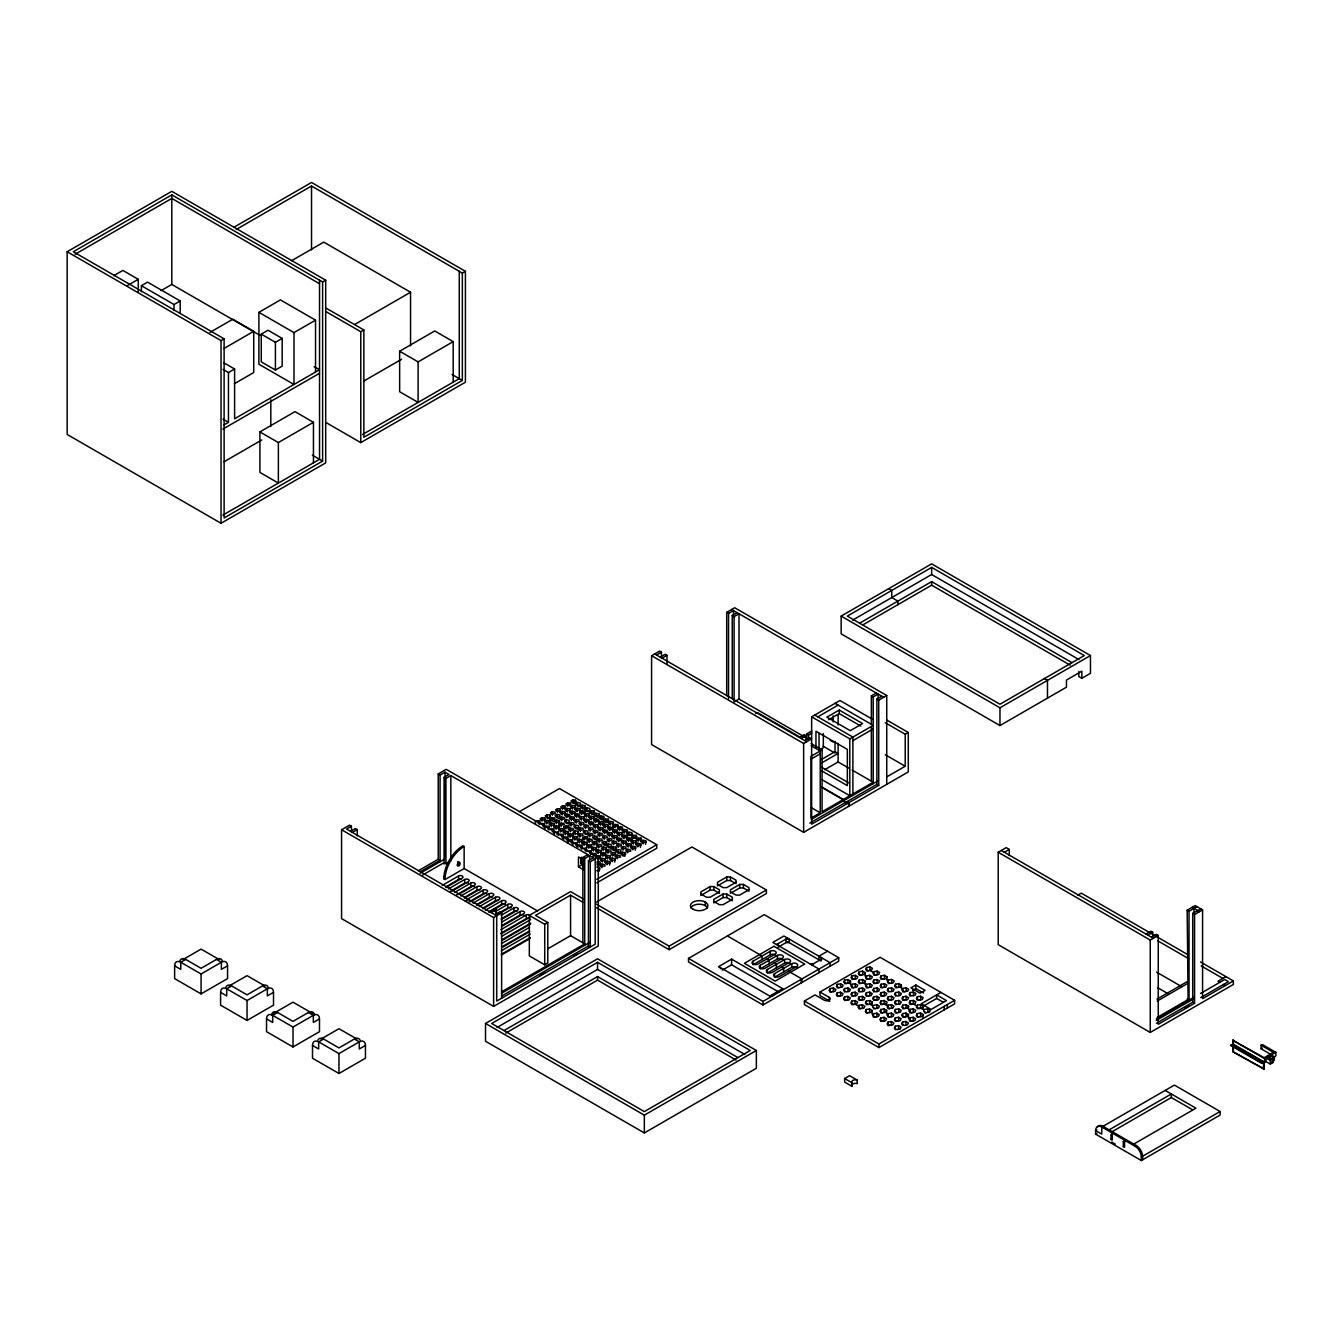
<?xml version="1.0" encoding="UTF-8"?>
<svg xmlns="http://www.w3.org/2000/svg" width="1343" height="1343" viewBox="0 0 1343 1343"><rect width="100%" height="100%" fill="white"/><g stroke="black" fill="none" stroke-linecap="round" stroke-linejoin="round"><path stroke-width="1.5" d="M1266.013 1061.591L1266.029 1058.015L1270.344 1060.5L1272.811 1059.09L1272.811 1062.632L1270.327 1064.076L1266.013 1061.591L1264.77 1062.296L1232.756 1043.83M1270.327 1064.076L1270.344 1060.5M445.154 879.497L445.221 876.576A26.994 15.579 -60 0 1 464.141 846.493L462.899 845.788A26.994 15.579 -60 0 0 443.979 875.871L443.828 878.842L445.154 879.497L464.141 868.535L537.62 910.957M271.605 1014.704L271.672 1014.334A8.713 5.019 60 0 1 277.615 1012.488L293.009 1021.368L308.403 1012.488A8.713 5.019 -60 0 1 314.346 1014.334L314.413 1014.704M782.062 990.395L782.684 988.616L731.599 959.12L718.673 966.574L721.124 968.941M829.991 988.566L829.991 992.124L834.91 991.419L835.816 989.472L833.348 988.045L829.991 988.566L829.084 990.513L831.552 991.94M837.31 984.352L837.31 987.894L842.229 987.189L843.135 985.242L840.668 983.831L837.31 984.352L836.404 986.282L838.871 987.709M837.243 992.762L837.243 996.305L842.162 995.599L843.068 993.652L840.6 992.242L837.243 992.762L836.336 994.693L838.804 996.12M844.629 980.121L843.723 982.069L846.191 983.479L849.548 982.958L850.455 981.028L847.987 979.601L844.629 980.121L844.629 983.68L847.987 983.16L847.987 979.601M844.562 988.532L843.656 990.479L846.124 991.889L849.481 991.369L850.388 989.438L847.92 988.012L844.562 988.532L844.562 992.091M851.949 975.891L851.042 977.838L853.51 979.265L856.868 978.745L857.774 976.797L855.306 975.371L851.949 975.891L851.949 979.45L855.306 978.929L855.306 975.371M844.495 996.942L844.495 1000.501L849.414 999.78L850.32 997.849L847.853 996.422L844.495 996.942L843.589 998.89L846.056 1000.3M851.882 984.301L851.882 987.86L856.8 987.155L857.707 985.208L855.239 983.781L851.882 984.301L850.975 986.249L853.443 987.676M865.093 976.126L865.093 972.567L862.626 971.157L859.268 971.677L858.362 973.608L860.829 975.035M851.815 992.712L851.815 996.271L856.733 995.566L857.64 993.619L855.172 992.192L851.815 992.712L850.908 994.659L853.359 996.086M865.026 984.537L865.026 980.978L862.559 979.567L859.201 980.088L858.295 982.018L860.762 983.445M866.588 967.447L866.588 971.006L871.506 970.284L872.413 968.353L869.945 966.926L866.588 967.447L865.681 969.394L868.149 970.804M851.731 1001.123L850.841 1003.07L853.292 1004.497L856.666 1003.976L857.556 1002.029L855.105 1000.602L851.731 1001.123L851.731 1004.682L855.105 1004.161L857.556 1005.588M865.093 972.567L864.187 974.514L859.268 975.219L859.268 971.677M859.117 988.498L858.227 990.429L860.678 991.856L864.053 991.335L864.942 989.388L862.491 987.978L859.117 988.498L859.117 992.041M866.504 975.857L866.504 979.416L871.439 978.694L872.329 976.764L869.878 975.337L866.504 975.857L865.614 977.805L868.065 979.215M865.026 980.978L864.12 982.925L859.201 983.63L859.201 980.088M859.05 996.909L859.05 1000.451L863.985 999.746L864.875 997.799L862.424 996.388L859.05 996.909L858.16 998.839L860.611 1000.266M866.436 984.268L866.436 987.827L871.372 987.105L872.262 985.174L869.811 983.747L866.436 984.268L865.547 986.215L867.998 987.625M873.823 971.627L872.933 973.574L875.384 975.001L878.758 974.481L879.648 972.533L877.197 971.107L873.823 971.627L873.823 975.186L877.197 974.665L877.197 971.107M858.983 1005.319L858.983 1008.862L863.918 1008.157L864.808 1006.209L862.357 1004.799L858.983 1005.319L858.093 1007.25L860.544 1008.677M866.369 992.678L866.369 996.237L871.305 995.516L872.195 993.585L869.744 992.158L866.369 992.678L865.48 994.626L867.931 996.036M873.756 980.037L873.756 983.596L878.691 982.891L879.581 980.944L877.13 979.517L873.756 980.037L872.866 981.985L875.317 983.412M869.676 1000.569L869.676 1004.128L872.127 1005.538L872.127 1001.996L869.676 1000.569L866.302 1001.089L865.412 1003.036L867.863 1004.446M873.689 988.448L872.799 990.395L875.25 991.822L878.624 991.302L879.514 989.355L877.063 987.928L873.689 988.448L873.689 992.007M886.9 980.272L886.9 976.714L884.449 975.303L881.075 975.824L880.185 977.754L882.636 979.181M872.06 1013.948L872.06 1010.406L869.609 1008.979L866.235 1009.5L865.328 1011.447L867.796 1012.857M873.621 996.859L872.732 998.806L875.183 1000.233L878.557 999.712L879.447 997.765L876.996 996.338L873.621 996.859L873.621 1000.417L876.996 999.897L876.996 996.338M872.127 1001.996L871.238 1003.926L866.302 1004.648L866.302 1001.089M881.008 984.234L881.008 987.776L885.944 987.071L886.833 985.124L884.382 983.714L881.008 984.234L880.118 986.165L882.569 987.592M886.9 976.714L886.011 978.661L881.075 979.366L881.075 975.824M872.06 1010.406L871.171 1012.337L866.235 1013.058L866.235 1009.5M880.941 992.645L880.034 994.575L882.502 996.002L885.86 995.482L886.766 993.535L884.298 992.124L880.941 992.645L880.941 996.187L884.298 995.667L884.298 992.124M888.327 980.004L888.327 983.563L893.263 982.841L894.153 980.91L891.702 979.483L888.327 980.004L887.421 981.951L889.889 983.361M873.487 1013.68L873.487 1017.239L878.406 1016.533L879.312 1014.586L876.845 1013.159L873.487 1013.68L872.581 1015.627L875.048 1017.054M884.231 1000.535L884.231 1004.077L886.699 1005.504L886.699 1001.945L884.231 1000.535L880.874 1001.055L879.967 1002.986L882.435 1004.413M888.26 988.414L887.354 990.362L889.821 991.772L893.179 991.252L894.085 989.321L891.618 987.894L888.26 988.414L888.26 991.973M886.632 1013.915L886.632 1010.356L884.164 1008.946L880.807 1009.466L879.9 1011.397L882.368 1012.823M888.193 996.825L888.193 1000.384L893.112 999.662L894.018 997.731L891.551 996.305L888.193 996.825L887.287 998.772L889.754 1000.182M886.699 1001.945L885.792 1003.892L880.874 1004.598L880.874 1001.055M901.405 988.649L901.405 985.09L898.937 983.664L895.58 984.184L894.673 986.131L897.141 987.558M880.739 1017.876L879.833 1019.807L882.301 1021.234L885.658 1020.714L886.565 1018.766L884.097 1017.356L880.739 1017.876L880.739 1021.419L884.097 1020.898L884.097 1017.356M888.126 1005.235L888.126 1008.794L893.045 1008.073L893.951 1006.142L891.483 1004.715L888.126 1005.235L887.219 1007.183L889.687 1008.593M886.632 1010.356L885.725 1012.303L880.807 1013.008L880.807 1009.466M895.512 992.595L894.606 994.542L897.074 995.969L900.431 995.448L901.338 993.501L898.87 992.074L895.512 992.595L895.512 996.153M888.059 1013.646L888.059 1017.205L892.977 1016.483L893.884 1014.553L891.416 1013.126L888.059 1013.646L887.152 1015.593L889.62 1017.004M901.405 985.09L900.498 987.038L895.58 987.743L895.58 984.184M895.445 1001.005L895.445 1004.564L900.364 1003.859L901.271 1001.912L898.803 1000.485L895.445 1001.005L894.539 1002.952L897.006 1004.379M902.832 988.381L902.832 991.923L907.75 991.218L908.657 989.271L906.189 987.86L902.832 988.381L901.925 990.311L904.393 991.738M887.992 1022.057L887.992 1025.616L892.91 1024.894L893.817 1022.963L891.349 1021.536L887.992 1022.057L887.085 1024.004L889.553 1025.414M895.378 1009.416L895.378 1012.975L900.297 1012.269L901.203 1010.322L898.736 1008.895L895.378 1009.416L894.472 1011.363L896.939 1012.79M902.765 996.791L902.765 1000.334L907.683 999.628L908.59 997.681L906.122 996.271L902.765 996.791L901.858 998.722L904.326 1000.149M895.311 1017.826L895.311 1021.385L900.23 1020.68L901.136 1018.733L898.668 1017.306L895.311 1017.826L894.404 1019.773L896.872 1021.2M908.523 1009.651L908.523 1006.092L906.055 1004.682L902.697 1005.202L901.791 1007.132L904.259 1008.559M910.084 992.561L909.177 994.508L911.645 995.918L915.003 995.398L915.909 993.467L913.441 992.041L910.084 992.561L910.084 996.12M895.244 1026.237L894.337 1028.184L896.805 1029.611L900.163 1029.091L901.069 1027.143L898.601 1025.716L895.244 1026.237L895.244 1029.796M902.63 1013.612L901.724 1015.543L904.192 1016.97L907.549 1016.45L908.456 1014.502L905.988 1013.092L902.63 1013.612L902.63 1017.155L905.988 1016.634L905.988 1013.092M910.017 1000.971L910.017 1004.53L914.936 1003.809L915.842 1001.878L913.374 1000.451L910.017 1000.971L909.11 1002.919L911.578 1004.329M908.523 1006.092L907.616 1008.039L902.697 1008.744L902.697 1005.202M902.563 1022.023L901.657 1023.954L904.124 1025.38L907.482 1024.86L908.388 1022.913L905.921 1021.503L902.563 1022.023L902.563 1025.565M909.95 1009.382L909.043 1011.329L911.511 1012.74L914.868 1012.219L915.775 1010.289L913.307 1008.862L909.95 1009.382L909.95 1012.941L913.307 1012.421L913.307 1008.862M917.336 996.741L917.336 1000.3L922.255 999.595L923.161 997.648L920.694 996.221L917.336 996.741L916.43 998.688L918.897 1000.115M909.882 1017.793L909.882 1021.351L914.801 1020.63L915.708 1018.699L913.24 1017.272L909.882 1017.793L908.976 1019.74L911.444 1021.15M917.269 1005.152L916.362 1007.099L918.83 1008.526L922.188 1008.005L923.094 1006.058L920.626 1004.631L917.269 1005.152L917.269 1008.711L920.626 1008.19L923.094 1009.617L923.094 1006.058M923.027 1018.028L923.027 1014.469L920.559 1013.042L917.185 1013.562L916.295 1015.509L918.746 1016.936M923.027 1014.469L922.121 1016.416L917.185 1017.121L917.185 1013.562M1200.558 961.991L1233.361 980.927L1233.361 984.469L1150.246 1032.448L998.202 944.666L998.202 852.268L1006.192 847.651L1009.281 849.431L1009.281 855.625M1004.363 852.268L1009.281 849.431M67.15 251.745L171.803 191.327L325.694 280.183L325.694 462.865L221.041 523.283L67.15 434.444L67.15 251.745L221.041 340.585L224.113 338.822L224.113 517.962L322.605 461.102L322.605 281.946L171.803 194.886L73.311 251.745L224.113 338.822M75.09 254.263L171.803 198.428L319.533 283.726M113.819 275.651L122.868 270.43L138.262 279.31L138.262 291.532M127.4 285.572L138.262 279.31M233.951 227.252L311.526 182.463L465.417 271.32L465.417 382.201L360.78 442.619L326.383 422.76M236.318 229.435L311.526 186.022L462.345 273.082L465.417 271.32M141.384 291.733L141.384 285.69L147.545 282.131L180.18 300.966L180.18 313.053M161.059 290.642L171.803 284.447L260.072 335.414M141.384 285.69L174.019 304.525L180.18 300.966M291.364 260.827L323.764 242.126L410.555 292.237L410.555 345.822M209.944 332.426L232.809 319.231L253.726 331.318L253.726 372.548L234.387 383.712M258.897 312.348L293.983 332.594L293.983 384.484L258.897 364.222L258.897 312.348L280.435 299.909L315.538 320.154L315.538 372.045M322.605 281.946L325.694 280.183M223.828 348.576L253.726 331.318M261.264 334.138L268.029 330.227L282.181 338.402L282.181 366.119L275.416 370.03L261.264 361.855L261.264 334.138L275.416 342.314L282.181 338.402M293.983 332.594L315.538 320.154M223.022 369.426L228.461 372.565L234.605 369.006L234.605 418.764L319.533 369.728L314.128 366.622M354.753 324.452L410.555 292.237M326.383 311.861L360.78 331.721L363.852 329.958L363.852 437.281L462.345 380.422L462.345 273.082M224.012 424.892L228.461 422.323L228.461 372.565M222.837 429.122L319.533 373.287M313.456 422.306L278.37 442.569L278.37 483.077L259.904 472.417L259.904 431.909L294.99 411.646L313.456 422.306L313.456 462.815M453.195 341.626L418.109 361.888L418.109 402.413L399.643 391.736L399.643 351.228L434.729 330.966L453.195 341.626L453.195 382.151M224.012 461.774L261.818 439.95M363.752 381.093L401.557 359.269M222.837 515.141L319.533 459.323L319.533 280.183M362.576 434.477L459.272 378.642L459.272 271.32M418.328 870.751L438.221 859.268L438.221 773.971L446.229 769.338L598.273 857.136L598.273 945.976L493.62 1006.394L341.575 918.612L341.575 829.756L349.583 825.139L351.43 826.214L351.43 832.459M351.43 826.214L346.511 829.051L350.506 831.367L355.425 828.513L357.272 829.588L357.272 835.833M438.221 773.971L440.068 775.029L445.003 772.191L448.998 774.491L444.08 777.345L444.08 864.053M886.565 719.932L908.288 732.472L908.288 771.923L803.634 832.341L651.59 744.559L651.59 655.703L659.598 651.086L661.444 652.161L661.444 658.389M726.697 695.573L726.697 612.358L734.688 607.724L886.733 695.506L886.733 784.362M656.526 654.998L661.444 652.161M726.697 612.358L728.544 613.415L733.463 610.578L733.463 616.773M357.272 829.588L352.353 832.425L496.709 915.775L496.709 1001.072L595.201 944.196L595.201 858.899L450.845 775.566L445.926 778.403L444.08 777.345M660.219 657.13L665.138 654.293L666.984 655.35L666.984 663.677M732.237 698.763L732.237 615.547L737.156 612.71M662.065 658.188L666.984 655.35M732.237 615.547L734.084 616.622L739.003 613.768L739.003 699.065L807.512 738.616M183.135 959.473L201.081 949.115L219.043 959.473M185.703 959.422L180.768 962.26A8.713 5.019 60 0 0 174.624 965.818L174.624 978.611L201.081 993.887L227.555 978.611L227.555 965.818A8.713 5.019 -60 0 0 221.394 962.26L216.475 959.422L201.081 968.303L185.703 959.422A8.713 5.019 60 0 0 179.744 961.252M174.624 965.818L180.768 969.377L180.768 962.26L201.081 973.994L221.394 962.26L221.394 969.377L227.555 965.818M1081.837 678.282L1081.837 671.181L1066.46 680.062L1066.46 687.18L999.964 725.556L841.154 633.862L841.154 616.101L931.639 563.859L1090.466 655.552L1090.466 673.313L1081.837 678.282L1078.765 676.519L1078.765 671.534M931.639 567.401L847.315 616.101L999.964 704.236L1084.305 655.552L931.639 567.401L931.639 574.519L1078.916 659.547M519.506 811.625L559.477 788.542L656.727 844.697L656.727 848.256L596.779 882.871M852.637 620.13L931.639 574.519M420.174 871.825L440.068 860.326L438.221 859.268M420.174 873.235L445.003 858.899L445.003 772.191M229.099 986.014L247.045 975.656L265.007 986.014M422.357 875.166L444.08 862.642L445.926 863.7L450.845 860.863M231.667 985.947L226.732 988.801A8.713 5.019 60 0 0 220.588 992.359L220.588 1005.152L247.045 1020.428L273.519 1005.152L273.519 992.359A8.713 5.019 -60 0 0 267.358 988.801L262.439 985.947L247.045 994.844L231.667 985.947A8.713 5.019 60 0 0 225.708 987.793M859.621 623.202L931.639 581.62L1071.999 662.653M863.096 624.747L931.639 585.179L1070.186 665.171M739.003 699.065L734.084 701.902L734.084 616.622M542.035 817.652L540.188 818.726L540.86 820.187L545.241 819.499L544.553 818.055L542.035 817.652L542.035 821.211M547.189 814.681L545.342 815.755L546.013 817.216L548.532 817.602L550.378 816.527L549.707 815.067L547.189 814.681L547.189 818.24L549.707 818.626L549.707 815.067M552.326 811.709L550.479 812.784L551.167 814.227L555.532 813.556L554.86 812.095L552.326 811.709L552.326 815.268M557.479 808.738L555.633 809.812L556.304 811.256L560.686 810.584L559.997 809.124L557.479 808.738L557.479 812.297M562.633 805.766L560.786 806.841L561.458 808.285L565.823 807.613L565.151 806.153L562.633 805.766L562.633 809.325M567.77 802.795L565.923 803.869L566.612 805.313L570.976 804.642L570.305 803.181L567.77 802.795L567.77 806.354M572.924 799.824L571.077 800.898L571.749 802.342L576.113 801.67L575.442 800.21L572.924 799.824L572.924 803.383L575.442 803.769L575.442 800.21M538.241 823.544L540.087 822.47L539.416 821.026L536.898 820.623L535.051 821.698L535.723 823.158M546.719 820.355L544.872 821.429L545.543 822.873L549.908 822.201L549.237 820.741L546.719 820.355L546.719 823.914M550.009 818.458L554.39 817.769L555.062 819.23L550.697 819.901L550.009 818.458L550.009 822M557.009 814.412L555.163 815.486L555.834 816.93L560.216 816.259L559.527 814.798L557.009 814.412L557.009 817.971L559.527 818.357M562.163 811.441L560.316 812.515L560.988 813.959L565.353 813.287L564.681 811.827L562.163 811.441L562.163 815M567.3 808.469L565.453 809.544L566.142 810.987L570.506 810.316L569.835 808.855L567.3 808.469L567.3 812.028M572.454 805.498L570.607 806.572L571.279 808.016L575.643 807.344L574.972 805.884L572.454 805.498L572.454 809.057M577.608 802.526L575.761 803.601L576.432 805.045L578.951 805.447L580.797 804.373L580.126 802.913L577.608 802.526L577.608 806.085L580.126 806.471M542.925 826.247L544.771 825.173L544.1 823.712L541.565 823.326M442.283 885.356L458.534 875.972A2.619 1.511 0 0 1 462.227 875.972A2.619 1.511 0 0 1 462.227 878.104L445.977 887.488M551.402 823.058L549.556 824.132L550.227 825.576L554.592 824.904L553.92 823.444L551.402 823.058L551.402 826.616M556.539 820.086L554.693 821.161L555.364 822.604L559.746 821.933L559.057 820.472L556.539 820.086L556.539 823.645M561.693 817.115L559.846 818.189L560.518 819.633L564.883 818.961L564.211 817.501L561.693 817.115L561.693 820.674M566.83 814.143L564.983 815.218L565.672 816.662L570.036 815.99L569.365 814.529L566.83 814.143L566.83 817.702M571.984 811.172L570.137 812.23L570.809 813.69L575.19 813.019L574.502 811.558L571.984 811.172L571.984 814.731M577.137 808.201L575.291 809.258L575.962 810.719L580.327 810.047L579.656 808.587L577.137 808.201L577.137 811.76M582.274 805.229L580.428 806.287L581.099 807.747L585.481 807.076L584.809 805.615L582.274 805.229L582.274 808.788L584.809 809.174L584.809 805.615M220.588 992.359L226.732 995.902L226.732 988.801L247.045 1000.518L267.358 988.801L267.358 995.902L273.519 992.359M445.893 886.816L458.534 879.514A2.619 1.511 0 0 1 461.069 879.128M547.591 828.95L549.438 827.876L548.767 826.415L546.248 826.029L544.402 827.103L545.073 828.547M556.069 825.76L554.223 826.818L554.911 828.278L559.276 827.607L558.604 826.146L556.069 825.76L556.069 829.319M559.376 823.847L563.741 823.175L564.413 824.636L560.048 825.307L559.376 823.847L559.376 827.406M566.36 819.818L564.513 820.875L565.202 822.336L567.72 822.722L569.566 821.664L568.895 820.204L566.36 819.818L566.36 823.377L568.895 823.763M571.514 816.846L569.667 817.904L570.339 819.364L574.72 818.693L574.032 817.232L571.514 816.846L571.514 820.405M576.667 813.875L574.821 814.932L575.492 816.393L579.857 815.721L579.186 814.261L576.667 813.875L576.667 817.434M581.804 810.903L579.958 811.961L580.646 813.422L585.011 812.75L584.339 811.29L581.804 810.903L581.804 814.462M585.112 808.99L586.958 807.932L589.476 808.318L590.148 809.779L588.301 810.836L585.783 810.45L585.112 808.99L585.112 812.549M448.428 888.915L464.695 879.514A2.619 1.511 0 0 1 468.388 879.514A2.619 1.511 0 0 1 468.388 881.646L452.121 891.047M755.605 713.653L757.452 712.579L800.361 737.357M552.275 831.636L554.122 830.578L553.45 829.118L550.932 828.732M450.241 891.416L464.695 883.073A2.619 1.511 0 0 1 468.388 883.073M560.753 828.463L558.906 829.521L559.578 830.981L563.942 830.31L563.271 828.849L560.753 828.463L560.753 832.022M564.06 826.549L568.425 825.878L569.096 827.338L564.731 828.01L564.06 826.549L564.06 830.108M571.044 822.52L569.197 823.578L569.868 825.038L574.25 824.367L573.562 822.906L571.044 822.52L571.044 826.079M576.197 819.549L574.351 820.607L575.022 822.067L579.387 821.396L578.715 819.935L576.197 819.549L576.197 823.091M581.334 816.578L579.488 817.635L580.176 819.096L584.541 818.424L583.869 816.964L581.334 816.578L581.334 820.12M586.488 813.606L584.641 814.664L585.313 816.124L589.695 815.453L589.006 813.992L586.488 813.606L586.488 817.148M591.642 810.635L589.795 811.692L590.467 813.153L594.831 812.481L594.16 811.021L591.642 810.635L591.642 814.177L594.16 814.58L594.16 811.021M454.589 892.457L470.856 883.073A2.619 1.511 0 0 1 474.549 883.073A2.619 1.511 0 0 1 474.549 885.205L458.282 894.589M556.959 834.339L558.806 833.281L558.134 831.821L553.752 832.492L554.441 833.953M565.437 831.166L563.59 832.224L564.261 833.684L568.626 833.013L567.955 831.552L565.437 831.166L565.437 834.708M570.574 828.195L568.727 829.252L569.398 830.713L573.78 830.041L573.092 828.581L570.574 828.195L570.574 831.737M575.727 825.223L573.881 826.281L574.552 827.741L577.07 828.127L578.917 827.07L578.245 825.609L575.727 825.223L575.727 828.765L578.245 829.168M580.864 822.252L579.018 823.309L579.706 824.77L584.071 824.098L583.399 822.638L580.864 822.252L580.864 825.794M586.018 819.28L584.171 820.338L584.843 821.798L589.224 821.127L588.536 819.666L586.018 819.28L586.018 822.823M591.172 816.309L589.325 817.367L589.997 818.827L594.361 818.156L593.69 816.695L591.172 816.309L591.172 819.851M594.462 814.395L596.309 813.338L598.844 813.724L599.515 815.184L595.15 815.856L594.462 814.395L594.462 817.954M456.402 894.975L470.856 886.632A2.619 1.511 0 0 1 474.549 886.632M561.643 837.042L563.489 835.984L562.801 834.523L560.283 834.137M460.75 896.016L477 886.632A2.619 1.511 0 0 1 480.693 886.632A2.619 1.511 0 0 1 480.693 888.764L464.443 898.148M570.104 833.869L568.257 834.926L568.945 836.387L573.31 835.715L572.638 834.255L570.104 833.869L570.104 837.411M573.411 831.955L575.257 830.897L577.775 831.283L578.447 832.744L576.6 833.802L574.082 833.415L573.411 831.955L573.411 835.514M580.411 827.926L578.548 828.984L579.236 830.444L583.601 829.773L582.929 828.312L580.411 827.926L580.411 831.468M585.548 824.955L583.701 826.012L584.373 827.473L588.754 826.801L588.066 825.341L585.548 824.955L585.548 828.497M590.702 821.983L588.855 823.041L589.527 824.501L593.891 823.83L593.22 822.369L590.702 821.983L590.702 825.525M595.839 819.012L593.992 820.069L594.68 821.53L599.045 820.858L598.374 819.398L595.839 819.012L595.839 822.554M600.992 816.04L599.146 817.098L599.817 818.558L604.182 817.887L603.511 816.426L600.992 816.04L600.992 819.583L603.511 819.969L603.511 816.426M464.359 897.477L477 890.174A2.619 1.511 0 0 1 480.156 889.939M566.31 839.744L568.156 838.687L567.485 837.226L564.967 836.84L563.12 837.898L563.791 839.358M574.787 836.571L572.941 837.629L573.612 839.09L577.977 838.418L577.305 836.958L574.787 836.571L574.787 840.114M579.941 833.6L578.094 834.658L578.766 836.118L583.131 835.447L582.459 833.986L579.941 833.6L579.941 837.142M585.078 830.612L583.231 831.686L583.903 833.147L586.438 833.533L588.284 832.459L587.596 831.015L585.078 830.612L585.078 834.171L587.596 834.557M590.232 827.641L588.385 828.715L589.057 830.175L593.421 829.487L592.75 828.043L590.232 827.641L590.232 831.199M595.369 824.669L593.522 825.744L594.21 827.204L598.575 826.516L597.904 825.072L595.369 824.669L595.369 828.228M600.522 821.698L598.676 822.772L599.347 824.233L603.729 823.544L603.041 822.101L600.522 821.698L600.522 825.257M603.83 819.801L608.194 819.129L608.866 820.573L604.501 821.261L603.83 819.801L603.83 823.36M466.894 899.575L483.161 890.174A2.619 1.511 0 0 1 486.854 890.174A2.619 1.511 0 0 1 486.854 892.306L470.587 901.707M465.467 901.287L468.539 899.508M567.031 842.649L570.104 840.869M273.267 1013.579L293.009 1002.18L314.564 1014.62M570.993 842.447L572.84 841.389L572.168 839.929L569.633 839.543L567.787 840.6L568.475 842.061M468.707 902.076L483.161 893.733A2.619 1.511 0 0 1 486.854 893.733M277.615 1012.488L272.696 1015.342A8.713 5.019 60 0 0 266.535 1018.884L266.535 1031.676L293.009 1046.969L319.483 1031.676L319.483 1018.884A8.713 5.019 -60 0 0 313.322 1015.342L308.403 1012.488M579.471 839.257L577.624 840.332L578.296 841.792L582.661 841.104L581.989 839.66L579.471 839.257L579.471 842.816M582.761 837.361L587.143 836.689L587.814 838.133L583.45 838.821L582.761 837.361L582.761 840.919M589.762 833.315L587.915 834.389L588.587 835.85L592.951 835.161L592.28 833.718L589.762 833.315L589.762 836.874M594.899 830.343L593.052 831.418L593.74 832.878L598.105 832.19L597.434 830.746L594.899 830.343L594.899 833.902M600.052 827.372L598.206 828.446L598.877 829.907L603.259 829.219L602.571 827.775L600.052 827.372L600.052 830.931M605.206 824.401L603.36 825.475L604.031 826.935L608.396 826.247L607.724 824.803L605.206 824.401L605.206 827.959M610.343 821.429L608.497 822.504L609.185 823.964L613.55 823.276L612.878 821.832L610.343 821.429L610.343 824.988M473.055 903.117L489.322 893.733A2.619 1.511 0 0 1 493.015 893.733A2.619 1.511 0 0 1 493.015 895.865L476.748 905.249M575.677 845.15L577.524 844.076L576.835 842.632L572.471 843.303L573.142 844.764M584.138 841.96L582.291 843.035L582.98 844.495L587.344 843.807L586.673 842.363L584.138 841.96L584.138 845.519M589.292 838.989L587.445 840.063L588.116 841.524L592.481 840.836L591.81 839.392L589.292 838.989L589.292 842.548M594.445 836.017L592.599 837.092L593.27 838.552L597.635 837.864L596.964 836.42L594.445 836.017L594.445 839.576L596.964 839.963L596.964 836.42M599.582 833.046L597.736 834.121L598.407 835.581L602.789 834.893L602.1 833.432L599.582 833.046L599.582 836.605M604.736 830.075L602.889 831.149L603.561 832.593L607.926 831.921L607.254 830.461L604.736 830.075L604.736 833.634M609.873 827.103L608.026 828.178L608.715 829.621L613.079 828.95L612.408 827.489L609.873 827.103L609.873 830.662M613.18 825.206L617.545 824.518L618.233 825.979L613.852 826.65L613.18 825.206L613.18 828.749M476.664 904.594L489.322 897.292A2.619 1.511 0 0 1 492.461 897.057M580.344 847.853L582.191 846.778L581.519 845.335L579.001 844.932L577.154 846.006L577.826 847.467M479.216 906.676L495.466 897.292A2.619 1.511 0 0 1 499.16 897.292A2.619 1.511 0 0 1 499.16 899.424L482.909 908.808M581.821 848.709L586.203 848.021L586.874 849.481L585.028 850.555M588.822 844.663L586.975 845.737L587.646 847.181L592.028 846.51L591.34 845.049L588.822 844.663L588.822 848.222M593.975 841.692L592.129 842.766L592.8 844.21L597.165 843.538L596.493 842.078L593.975 841.692L593.975 845.251M599.112 838.72L597.266 839.795L597.937 841.238L602.319 840.567L601.63 839.106L599.112 838.72L599.112 842.279M604.266 835.749L602.419 836.823L603.091 838.267L607.456 837.596L606.784 836.135L604.266 835.749L604.266 839.308M609.403 832.778L607.556 833.852L608.245 835.296L612.609 834.624L611.938 833.164L609.403 832.778L609.403 836.336M614.557 829.806L612.71 830.881L613.382 832.324L617.763 831.653L617.075 830.192L614.557 829.806L614.557 833.365M619.711 826.835L617.864 827.909L618.535 829.353L622.9 828.681L622.229 827.221L619.711 826.835L619.711 830.394M886.733 695.506L878.742 700.139L878.742 785.42L811.642 824.166L811.642 716.843L839.963 700.492L872.648 719.361M482.825 908.137L495.466 900.851A2.619 1.511 0 0 1 498.001 900.448M817.803 716.843L838.116 705.109M586.505 851.412L590.87 850.723L591.558 852.184L589.711 853.258M593.505 847.366L591.659 848.44L592.33 849.884L596.695 849.212L596.023 847.752L593.505 847.366L593.505 850.925M598.642 844.394L596.796 845.469L597.484 846.913L601.849 846.241L601.177 844.781L598.642 844.394L598.642 847.953M603.796 841.423L601.949 842.497L602.621 843.941L606.986 843.27L606.314 841.809L603.796 841.423L603.796 844.982L606.314 845.368L606.314 841.809M608.95 838.452L607.103 839.526L607.775 840.97L612.139 840.298L611.468 838.838L608.95 838.452L608.95 842.011M614.087 835.48L612.24 836.555L612.912 837.998L617.293 837.327L616.605 835.866L614.087 835.48L614.087 839.039M619.241 832.509L617.394 833.583L618.065 835.027L622.43 834.356L621.759 832.895L619.241 832.509L619.241 836.068M622.531 830.595L624.377 829.538L626.912 829.924L627.584 831.384L623.219 832.056L622.531 830.595L622.531 834.154M485.377 910.235L501.627 900.851A2.619 1.511 0 0 1 505.321 900.851A2.619 1.511 0 0 1 505.321 902.983L489.07 912.367M488.986 911.696L501.627 904.393A2.619 1.511 0 0 1 505.321 904.393M582.879 942.786L582.879 857.489L587.814 854.635M839.207 710.061L826.902 717.162L850.287 730.676L862.609 723.558L839.207 710.061L839.207 713.62L860.813 726.076M580.898 863.599L580.898 860.057L582.744 858.983M591.189 854.114L595.553 853.426L596.225 854.887L594.378 855.961M598.172 850.069L596.326 851.143L597.014 852.587L601.379 851.915L600.707 850.455L598.172 850.069L598.172 853.628M603.326 847.097L601.479 848.155L602.151 849.615L606.532 848.944L605.844 847.483L603.326 847.097L603.326 850.656M608.48 844.126L606.633 845.183L607.305 846.644L609.823 847.03L611.669 845.972L610.998 844.512L608.48 844.126L608.48 847.685L610.998 848.071M613.617 841.154L611.77 842.212L612.442 843.673L616.823 843.001L616.135 841.541L613.617 841.154L613.617 844.713M618.77 838.183L616.924 839.241L617.595 840.701L621.96 840.03L621.289 838.569L618.77 838.183L618.77 841.742M623.907 835.212L622.061 836.269L622.749 837.73L627.114 837.058L626.442 835.598L623.907 835.212L623.907 838.771M627.215 833.298L629.061 832.24L631.579 832.626L632.268 834.087L630.421 835.145L627.886 834.758L627.215 833.298L627.215 836.857M266.535 1018.884L272.696 1022.443L272.696 1015.342L293.009 1027.059L313.322 1015.342L313.322 1022.443L319.483 1018.884M491.169 912.568L496.087 909.731L496.087 915.976M582.879 857.489L584.725 858.546L589.661 855.709L589.661 859.268M495.131 911.696L507.788 904.393A2.619 1.511 0 0 1 511.482 904.393A2.619 1.511 0 0 1 511.482 906.525L500.637 912.787M828.665 719.714L839.207 713.62M799.337 737.441L804.256 734.604L806.102 735.679L806.102 739.825M871.355 724.297L871.355 695.875L876.274 693.022M806.723 739.825L806.723 733.899L811.793 730.961M494.862 914.701L499.781 911.863L501.627 912.921L501.627 998.218M588.419 947.403L588.419 860.678L593.354 857.841M496.944 914.214L507.788 907.952A2.619 1.511 0 0 1 510.944 907.717M578.464 866.873L583.382 869.71L583.382 859.755L578.464 856.918L578.464 866.873L581.536 865.093L581.536 857.136M595.856 856.8L597.702 855.743L600.237 856.129L600.909 857.589L596.544 858.261M602.856 852.771L601.009 853.829L601.681 855.29L606.062 854.618L605.374 853.158L602.856 852.771L602.856 856.33M608.01 849.8L606.163 850.858L606.835 852.318L611.199 851.647L610.528 850.186L608.01 849.8L608.01 853.359M613.147 846.829L611.3 847.886L611.988 849.347L616.353 848.675L615.682 847.215L613.147 846.829L613.147 850.388L615.682 850.774L615.682 847.215M618.3 843.857L616.454 844.915L617.125 846.375L621.49 845.704L620.819 844.243L618.3 843.857L618.3 847.416M623.437 840.886L621.591 841.943L622.279 843.404L626.644 842.732L625.972 841.272L623.437 840.886L623.437 844.445M628.591 837.914L626.745 838.972L627.416 840.433L631.798 839.761L631.109 838.301L628.591 837.914L628.591 841.457M631.898 836.001L636.263 835.329L636.935 836.79L635.088 837.847L632.57 837.461L631.898 836.001L631.898 839.56M801.183 738.516L806.102 735.679M871.355 695.875L873.202 696.933L878.121 694.096L878.121 698.226M806.723 733.899L808.57 734.957L811.844 733.06M341.575 829.756L493.62 917.538L501.627 912.921M588.419 860.678L590.265 861.753L598.273 857.136M501.292 915.255L513.933 907.952A2.619 1.511 0 0 1 517.626 907.952A2.619 1.511 0 0 1 517.626 910.084L501.375 919.468M804.877 740.648L809.795 737.811L811.642 738.868L803.634 743.485L651.59 655.703M809.795 823.108L876.895 784.362L876.895 699.065L881.814 696.228M602.386 858.446L600.539 859.503L601.211 860.964L605.592 860.292L604.904 858.832L602.386 858.446L602.386 862.005M607.54 855.474L605.693 856.532L606.365 857.992L610.729 857.321L610.058 855.86L607.54 855.474L607.54 859.016M612.677 852.503L610.83 853.56L611.518 855.021L615.883 854.349L615.212 852.889L612.677 852.503L612.677 856.045M617.83 849.531L615.984 850.589L616.655 852.05L619.173 852.436L621.02 851.378L620.348 849.918L617.83 849.531L617.83 853.074L620.348 853.476M622.984 846.56L621.137 847.618L621.809 849.078L626.174 848.407L625.502 846.946L622.984 846.56L622.984 850.102M628.121 843.589L626.274 844.646L626.946 846.107L631.328 845.435L630.639 843.975L628.121 843.589L628.121 847.131M633.275 840.617L631.428 841.675L632.1 843.135L636.464 842.464L635.793 841.003L633.275 840.617L633.275 844.159M636.565 838.704L640.947 838.032L641.618 839.493L637.254 840.164L636.565 838.704L636.565 842.262M501.292 918.813L513.933 911.511A2.619 1.511 0 0 1 517.089 911.259M598.592 864.321L600.439 863.264L599.767 861.803L597.232 861.417L597.232 864.976L599.767 865.362M502.03 921.936L520.094 911.511A2.619 1.511 0 0 1 523.787 911.511A2.619 1.511 0 0 1 523.787 913.643L502.114 926.15M601.916 864.12L600.069 865.177L600.741 866.638L605.122 865.966L604.434 864.506L601.916 864.12L601.916 867.662M607.07 861.148L605.223 862.206L605.894 863.667L610.259 862.995L609.588 861.535L607.07 861.148L607.07 864.691M612.207 858.177L610.36 859.235L611.048 860.695L615.413 860.024L614.741 858.563L612.207 858.177L612.207 861.719M617.36 855.206L615.514 856.263L616.185 857.724L620.567 857.052L619.878 855.592L617.36 855.206L617.36 858.748M622.514 852.234L620.667 853.292L621.339 854.752L625.704 854.081L625.032 852.62L622.514 852.234L622.514 855.776L625.032 856.179L625.032 852.62M627.651 849.263L625.804 850.32L626.476 851.781L630.857 851.109L630.169 849.649L627.651 849.263L627.651 852.805M632.805 846.291L630.958 847.349L631.63 848.81L635.994 848.138L635.323 846.678L632.805 846.291L632.805 849.834M637.942 843.32L636.095 844.378L636.783 845.838L641.148 845.167L640.477 843.706L637.942 843.32L637.942 846.862M643.096 840.349L641.249 841.406L641.92 842.867L646.302 842.195L645.614 840.735L643.096 840.349L643.096 843.891M502.03 925.495L520.094 915.053A2.619 1.511 0 0 1 524.206 915.372M598.122 869.995L599.968 868.938L599.297 867.477L596.779 867.091M500.956 929.658L526.255 915.053A2.619 1.511 0 0 1 530.367 915.372M582.879 902.261L570.574 895.16L535.488 915.406L547.793 922.523L547.793 963.032L544.721 964.811L529.327 955.931L529.327 915.406L570.574 891.601L584.255 899.508M500.956 933.217L526.255 918.612A2.619 1.511 0 0 1 529.948 918.612M501.04 933.872L529.948 917.185M820.573 749.36L823.343 747.749L823.343 733.597M596.779 879.312L656.727 844.697M321.027 1039.079L338.973 1028.721L356.936 1039.079M852.1 770.059L873.202 782.23L822.084 811.743L822.084 749.898L811.004 756.294L811.004 818.139L820.237 812.8L820.237 750.972L811.189 745.734M323.579 1039.029L318.66 1041.866A8.713 5.019 60 0 0 312.499 1045.425L312.499 1058.217L338.973 1073.493L365.447 1058.217L365.447 1045.425A8.713 5.019 -60 0 0 359.286 1041.866L354.367 1039.029L338.973 1047.909L323.579 1039.029A8.713 5.019 60 0 0 317.905 1040.137M501.694 936.34L530.603 919.653M811.004 759.148L820.237 753.809M501.694 939.899L530.603 923.212M811.642 716.843L849.8 738.868L873.202 725.371L835.027 703.329M501.778 940.57L530.686 923.866M502.433 943.021L529.528 927.375M852.889 740.648L873.202 728.913M821.496 759.483L835.027 751.66L838.116 753.44L821.177 763.21M502.433 946.58L529.528 930.934M502.517 947.251L529.612 931.606M529.327 915.406L544.721 924.303L547.793 922.523M501.359 950.76L530.267 934.073M501.359 954.302L530.267 937.615M501.443 954.974L530.351 938.287M824.568 769.791L838.116 761.968L848.608 768.028M596.443 902.093L691.914 846.98L766.4 889.989L766.4 893.531L669.133 949.686L596.46 907.734M312.499 1045.425L318.66 1048.984L318.66 1041.866L338.973 1053.6L359.286 1041.866L359.286 1048.984L365.447 1045.425M885.289 722.752L905.216 734.252L908.288 732.472M547.759 948.846L570.574 935.668L584.725 943.844L501.51 991.889M501.51 993.316L589.661 942.417M841.154 616.101L999.964 707.795L1090.466 655.552M501.594 996.103L588.419 945.976L590.265 947.05L590.265 861.753M539.584 975.606L545.006 972.466M573.948 955.763L577.574 953.664M811.373 819.348L878.121 780.803M886.733 776.892L905.216 766.232L905.216 734.252M710.145 886.565L700.912 891.886L700.912 895.445L710.145 890.107L713.838 890.107L719.378 893.313L719.378 889.754L713.838 886.565L710.145 886.565L710.145 890.107M736.014 883.711L736.014 880.169L730.458 876.962L726.764 876.962L717.531 882.301L717.531 885.843L726.764 880.521L730.458 880.521L734.621 882.922M485.511 1023.467L597.551 958.784L756.361 1050.478L756.361 1068.256L644.338 1132.938L485.511 1041.245L485.511 1023.467L644.338 1115.16L756.361 1050.478M597.551 962.343L491.672 1023.467L644.338 1111.601L750.217 1050.478L597.551 962.343L597.551 969.445L744.828 1054.473M719.378 891.886L710.145 897.225L706.452 897.225L700.912 894.018M736.014 882.301L726.764 887.622L723.071 887.622L717.531 884.433M723.071 894.018L713.838 899.357L713.838 902.899L723.071 897.577L726.764 897.577L732.321 900.767L732.321 897.225L726.764 894.018L723.071 894.018L723.071 897.577M732.002 892.423L739.708 887.975L743.401 887.975L748.941 891.181L748.941 887.622L743.401 884.433L739.708 884.433L730.458 889.754L730.458 893.313M497.061 1027.462L597.551 969.445M503.978 1030.585L597.551 976.562L737.895 1057.579M732.321 899.357L723.071 904.678L719.378 904.678L713.838 901.489M748.941 889.754L739.708 895.093L736.014 895.093L730.458 891.886M505.774 1033.086L597.551 980.105L736.098 1060.097M596.46 904.175L669.133 946.144L766.4 889.989M688.506 958.398L764.217 914.684L838.704 957.693L838.704 961.252L762.992 1004.967L688.506 961.957L688.506 958.398L762.992 1001.408L838.704 957.693M722.366 970.133L731.599 964.794L779.074 992.225M776.523 944.549L787.602 938.153M753.02 961.202L770.261 951.264A3.475 2.014 0 0 1 775.196 951.264A3.475 2.014 0 0 1 775.196 954.101L757.956 964.056A3.475 2.014 0 0 1 753.02 964.056A3.475 2.014 0 0 1 753.02 961.202L753.02 964.761L770.261 954.806A3.475 2.014 0 0 1 775.75 955.226M778.067 947.218L787.602 941.695L821.161 961.068L821.161 957.509M760.205 965.348L777.446 955.41A3.475 2.014 0 0 1 782.365 955.41A3.475 2.014 0 0 1 782.365 958.247L765.141 968.202A3.475 2.014 0 0 1 760.205 968.202A3.475 2.014 0 0 1 760.205 965.348L760.205 968.907L777.446 958.952A3.475 2.014 0 0 1 782.919 959.372M767.39 969.495L784.631 959.557A3.475 2.014 0 0 1 789.55 959.557A3.475 2.014 0 0 1 789.55 962.394L772.309 972.349A3.475 2.014 0 0 1 767.39 972.349A3.475 2.014 0 0 1 767.39 969.495L767.39 973.054L784.631 963.099A3.475 2.014 0 0 1 790.104 963.519M774.575 973.641L791.816 963.703A3.475 2.014 0 0 1 796.735 963.703A3.475 2.014 0 0 1 796.735 966.54L779.494 976.495A3.475 2.014 0 0 1 774.575 976.495A3.475 2.014 0 0 1 774.575 973.641L774.575 977.2L791.816 967.245A3.475 2.014 0 0 1 797.289 967.665M827.506 951.23L818.894 956.199L818.894 959.758M811.625 964.794L822.705 958.398M718.673 966.574L769.757 996.07L782.684 988.616M819.969 992.041L880.135 957.307L954.621 1000.317L954.621 1003.859L878.91 1047.574L804.423 1004.581L804.423 1001.022L815.033 994.894L824.283 1000.216A3.475 2.014 0 0 0 829.202 1000.216A3.475 2.014 0 0 0 829.202 997.379L819.969 992.041L819.969 995.599L829.202 1000.938A3.475 2.014 0 0 1 829.756 1001.358M915.876 985.023L910.94 987.86L920.173 993.199L925.109 990.345L915.876 985.023L915.876 988.566L923.564 993.014M912.585 990.462L915.876 988.566M1077.69 895.227L1081.3 893.145L1187.85 954.655M940.939 992.41L921.248 1003.775L931.085 1009.466L946.479 1000.585L936.625 994.894L936.625 998.453L922.943 1006.343M804.423 1001.022L878.91 1044.015L954.621 1000.317M844.663 1078.547L849.582 1075.709L857.22 1080.108L857.22 1083.667L856.33 1083.415A3.71 2.149 0 0 0 852.587 1084.137A3.71 2.149 0 0 0 852.083 1086.386L844.663 1082.105L844.663 1078.547L852.083 1082.844L852.083 1086.386M1145.948 934.006L1150.867 931.169L1152.714 932.227L1152.714 938.438M1157.23 1017.406L1188.102 999.578L1187.178 910.201L1195.186 905.585L1202.573 909.849L1202.573 998.688L1233.361 980.927M1147.795 935.081L1152.714 932.227M1187.178 910.201L1189.025 911.259L1197.033 906.643M1151.488 937.213L1156.407 934.359L1158.254 935.433L1158.254 1024.289L1194.565 1003.305L1194.565 914.465L1202.573 909.849M1156.407 1023.215L1192.718 1002.247L1192.718 913.391L1200.726 908.775M998.202 852.268L1150.246 940.05L1158.254 935.433M1157.028 999.041L1187.178 981.649M1157.23 1001.055L1188.102 983.227M1225.974 976.663L1217.967 981.28L1219.813 982.337M1156.34 1018.984L1193.961 997.278M1200.541 993.467L1224.732 979.5L1228.425 981.632L1200.726 997.631M1156.306 1020.428L1193.961 998.688M1185.097 1008.073L1188.689 1006.008M1263.545 1062.296L1232.756 1044.535L1232.756 1040.271L1264.149 1057.68L1273.382 1052.358L1261.077 1045.24L1261.077 1048.799L1271.636 1054.893M1264.149 1061.944L1261.698 1063.371L1230.91 1045.593L1233.378 1043.461L1233.378 1039.918M1230.91 1045.593L1232.756 1044.535M1096.828 1129.866L1095.603 1130.571L1095.603 1134.13L1141.332 1160.537L1220.132 1115.043L1220.132 1111.5L1174.386 1085.094L1101.764 1127.029A8.713 5.019 60 0 0 1095.603 1130.571L1101.764 1134.13L1101.764 1127.029L1135.188 1146.318A8.713 5.019 60 0 1 1141.332 1156.978L1141.332 1160.537M1232.756 1046.315L1232.756 1051.636L1264.149 1069.062L1264.149 1061.239L1261.698 1062.666L1230.91 1044.888M1095.603 1134.13L1096.828 1133.425M1108.378 1130.302L1171.314 1093.974L1171.314 1097.533L1111.97 1131.78M1261.077 1045.24L1262.302 1044.535L1275.85 1052.358L1275.85 1055.9L1272.795 1057.663M1261.077 1048.799L1262.302 1048.094M1112.222 1135.204L1110.997 1134.482L1110.997 1139.468L1112.222 1138.746M1232.756 1040.271L1264.77 1058.754L1266.029 1058.015M1275.85 1052.358L1271.267 1054.994L1274.339 1056.773L1274.339 1060.332L1273.114 1061.037L1273.114 1057.478L1270.042 1055.716L1267.272 1057.31L1272.811 1059.09M1123.302 1141.6L1124.527 1140.879L1124.527 1147.275L1123.302 1146.569L1123.302 1141.6L1124.527 1142.305M1123.302 1146.569L1124.527 1145.864M1133.542 1144.202L1195.941 1108.193L1165.153 1090.415M1232.756 1051.636L1264.149 1069.062M1135.188 1146.318L1136.413 1145.613A8.713 5.019 60 0 1 1142.574 1156.273L1142.574 1159.832M1141.332 1156.978L1220.132 1111.5M873.554 1008.828L878.473 1008.123L879.38 1006.176L876.912 1004.749L873.554 1005.269L872.648 1007.216L875.116 1008.643M924.504 1012.891L929.44 1012.186L930.33 1010.238L927.879 1008.828L924.504 1009.348L923.615 1011.279L926.066 1012.706M769.757 996.07L772.829 995.717M810.081 963.921L813.153 963.921M589.476 811.877L586.958 811.491L586.958 807.932M554.39 821.328L551.855 820.942L551.855 817.383M584.087 861.904L581.569 861.501L580.898 860.057M596.779 870.633L599.297 871.036L599.297 867.477M857.22 1080.108L856.33 1079.856A3.71 2.149 0 0 0 852.587 1080.578A3.71 2.149 0 0 0 852.083 1082.844M888.663 588.67L891.735 590.45L891.735 597.551L897.896 601.11L897.896 604.669M1044.401 678.584L1047.473 680.364L1047.473 698.125M452.054 374.479L462.345 380.422M326.55 308.403L363.852 329.958M399.643 351.228L418.109 361.888M731.616 609.504L883.66 697.286M876.895 699.065L878.742 700.139M1192.114 907.348L1199.5 911.612M1192.718 913.391L1194.565 914.465M223.744 362.744L234.605 369.006M885.289 754.749L905.216 766.232M814.714 715.064L852.889 737.089L852.889 793.965M830.108 740.295L833.197 742.058M823.058 746.171L835.027 753.087L835.027 741.504M1001.29 850.488L1153.335 938.27M1157.867 940.889L1188.572 958.617M1201.213 965.919L1222.885 978.443M312.331 455.159L322.605 461.102M811.222 743.636L822.084 749.898M654.679 653.923L806.723 741.705M876.895 784.362L878.742 785.42M1223.507 984.469L1225.353 985.544M259.904 431.909L278.37 442.569M223.022 419.184L228.461 422.323M820.774 766.735L848.675 782.851M821.177 770.529L847.349 785.638L847.349 749.377L815.956 731.264L815.956 747.363M1156.575 972.131L1181.706 986.635M822.05 779.712L849.8 795.727L849.8 738.868M821.614 786.964L843.303 799.488L843.303 800.915L846.997 803.047L846.997 801.62L848.843 802.694L848.843 806.236M821.345 787.116L843.035 799.639L843.035 801.066L846.728 803.198L846.728 801.771L848.575 802.845L848.575 806.388M1187.178 999.041L1189.025 1000.115L1189.025 911.259M1192.718 1002.247L1194.565 1003.305M1157.498 987.592L1168.393 993.887M1271.569 1061.927L1272.811 1062.632M811.239 807.613L820.237 812.8M1171.314 1097.533L1192.416 1109.704M936.625 998.453L943.189 1002.231M872.413 971.896L869.945 970.485L869.945 966.926M915.842 1005.42L913.374 1004.01L913.374 1000.451M1136.413 1145.613L1102.989 1126.307A8.713 5.019 60 0 0 1097.298 1127.415M1110.997 1139.468L1112.222 1140.173L1112.222 1133.777M1111.786 1142.054L1115.294 1144.085M727.402 935.953L762.085 955.981L762.085 959.523M767.021 958.818L769.27 960.127L769.27 963.67M774.189 962.965L776.455 964.274L776.455 967.816M781.374 967.111L783.64 968.421L783.64 971.963M788.559 971.258L801.889 978.946L801.889 982.505M445.154 877.684L443.929 876.962L443.929 878.775M494.241 908.657L496.087 909.731M1270.042 1055.716L1270.042 1059.258M1264.77 1058.754L1264.77 1062.296M1263.545 1061.591L1263.545 1069.414M1233.378 1045.425L1233.378 1051.284M1193.961 908.422L1193.961 914.617M1150.246 940.05L1150.246 1032.448M999.964 707.795L999.964 725.556M947.319 1004.53L947.319 1008.089M944.23 1006.31L944.23 1009.869M931.639 581.62L931.639 585.179M927.879 1008.828L927.879 1012.37M920.694 996.221L920.694 999.78M920.626 1004.631L920.626 1008.19M920.559 1013.042L920.559 1016.601M913.441 992.041L913.441 995.599M913.24 1017.272L913.24 1020.831M908.456 1014.502L908.456 1018.061M906.189 987.86L906.189 991.403M906.122 996.271L906.122 999.813M906.055 1004.682L906.055 1008.224M905.921 1021.503L905.921 1025.045M898.937 983.664L898.937 987.223M898.87 992.074L898.87 995.633M898.803 1000.485L898.803 1004.044M898.736 1008.895L898.736 1012.454M898.668 1017.306L898.668 1020.865M898.601 1025.716L898.601 1029.275M891.702 979.483L891.702 983.042M891.618 987.894L891.618 991.453M891.551 996.305L891.551 999.864M891.483 1004.715L891.483 1008.274M891.416 1013.126L891.416 1016.685M891.349 1021.536L891.349 1025.095M884.449 975.303L884.449 978.846M884.382 983.714L884.382 987.256M884.164 1008.946L884.164 1012.488M878.91 1044.015L878.91 1047.574M877.13 979.517L877.13 983.076M877.063 987.928L877.063 991.487M876.912 1004.749L876.912 1008.308M876.845 1013.159L876.845 1016.718M873.202 696.933L873.202 783.657M871.355 727.856L871.355 781.156M869.878 975.337L869.878 978.896M869.811 983.747L869.811 987.306M869.744 992.158L869.744 995.717M869.609 1008.979L869.609 1012.538M862.626 971.157L862.626 974.699M862.559 979.567L862.559 983.11M862.491 987.978L862.491 991.52M862.424 996.388L862.424 999.931M862.357 1004.799L862.357 1008.341M855.239 983.781L855.239 987.34M855.172 992.192L855.172 995.751M855.105 1000.602L855.105 1004.161M850.455 981.028L850.455 984.57M847.92 988.012L847.92 991.57M847.853 996.422L847.853 999.981M840.668 983.831L840.668 987.374M840.6 992.242L840.6 995.784M838.116 714.778L838.116 724.968M838.116 743.283L838.116 761.968M833.197 715.769L833.197 721.829M833.348 988.045L833.348 991.604M830.092 966.221L830.092 962.662L783.909 936.021L772.829 942.417L819.012 969.058L819.012 972.617M829.202 997.379L829.202 1000.938M819.029 733.513L819.029 749.612M808.57 734.957L808.57 738.919M803.634 743.485L803.634 832.341M801.284 979.299L801.284 982.858M791.816 963.703L791.816 967.245M784.631 959.557L784.631 963.099M778.067 943.659L778.067 945.438M777.446 955.41L777.446 958.952M770.261 951.264L770.261 954.806M762.992 1001.408L762.992 1004.967M743.401 884.433L743.401 887.975M739.708 884.433L739.708 887.975M731.599 959.12L731.599 964.794M730.458 876.962L730.458 880.521M728.544 613.415L728.544 698.713M726.764 876.962L726.764 880.521M726.764 894.018L726.764 897.577M713.838 886.565L713.838 890.107M705.344 902.127L705.344 905.686M669.133 946.144L669.133 949.686M645.614 840.735L645.614 844.294M644.338 1115.16L644.338 1132.938M640.947 838.032L640.947 841.591M640.477 843.706L640.477 847.265M638.412 837.646L638.412 841.188M636.263 835.329L636.263 838.888M635.793 841.003L635.793 844.562M635.323 846.678L635.323 850.237M633.745 834.943L633.745 838.485M631.579 832.626L631.579 836.185M631.109 838.301L631.109 841.86M630.639 843.975L630.639 847.534M629.061 832.24L629.061 835.799M626.912 829.924L626.912 833.483M626.442 835.598L626.442 839.157M625.972 841.272L625.972 844.831M624.377 829.538L624.377 833.096M622.229 827.221L622.229 830.78M621.759 832.895L621.759 836.454M621.289 838.569L621.289 842.128M617.545 824.518L617.545 828.077M617.075 830.192L617.075 833.751M616.605 835.866L616.605 839.425M615.212 852.889L615.212 856.448M615.027 824.132L615.027 827.691M614.741 858.563L614.741 862.122M612.878 821.832L612.878 825.374M612.408 827.489L612.408 831.048M611.938 833.164L611.938 836.723M610.058 855.86L610.058 859.419M609.588 861.535L609.588 865.093M608.194 819.129L608.194 822.671L605.676 822.285L605.676 818.726M607.724 824.803L607.724 828.346M607.254 830.461L607.254 834.02M605.844 847.483L605.844 851.042M605.374 853.158L605.374 856.716M604.904 858.832L604.904 862.391M603.041 822.101L603.041 825.643M602.571 827.775L602.571 831.317M600.707 850.455L600.707 854.014M600.237 856.129L600.237 859.688M598.844 813.724L598.844 817.283L596.309 816.88L596.309 813.338M598.374 819.398L598.374 822.94M597.904 825.072L597.904 828.614M597.702 855.743L597.702 859.302M597.551 976.562L597.551 980.105M596.493 842.078L596.493 845.637M596.023 847.752L596.023 851.311M595.553 853.426L595.553 856.985M593.69 816.695L593.69 820.254M593.22 822.369L593.22 825.911M593.035 853.04L593.035 856.599M591.34 845.049L591.34 848.608M590.87 850.723L590.87 854.282M589.006 813.992L589.006 817.551M588.536 819.666L588.536 823.225M587.143 836.689L587.143 840.231M586.673 842.363L586.673 845.905M586.203 848.021L586.203 851.58M584.725 858.546L584.725 945.271M584.608 836.286L584.608 839.845M584.339 811.29L584.339 814.848M583.869 816.964L583.869 820.523M581.989 839.66L581.989 843.203M581.519 845.335L581.519 848.877M579.656 808.587L579.656 812.146M579.186 814.261L579.186 817.82M577.775 831.283L577.775 834.842M577.305 836.958L577.305 840.5M576.835 842.632L576.835 846.174M575.257 830.897L575.257 834.439M574.972 805.884L574.972 809.443M574.502 811.558L574.502 815.117M574.032 817.232L574.032 820.791M572.638 834.255L572.638 837.814M572.168 839.929L572.168 843.471M570.574 895.16L570.574 935.668M570.305 803.181L570.305 806.74M569.835 808.855L569.835 812.414M569.365 814.529L569.365 818.088M568.425 825.878L568.425 829.437M567.955 831.552L567.955 835.111M567.485 837.226L567.485 840.785M565.907 825.492L565.907 829.051M565.151 806.153L565.151 809.711M564.681 811.827L564.681 815.386M563.271 828.849L563.271 832.408M562.801 834.523L562.801 838.082M561.223 822.789L561.223 826.348M559.997 809.124L559.997 812.683M559.057 820.472L559.057 824.031M558.604 826.146L558.604 829.705M558.134 831.821L558.134 835.38M553.92 823.444L553.92 827.003M553.45 829.118L553.45 832.677M549.237 820.741L549.237 824.3M548.767 826.415L548.767 829.974M544.721 924.303L544.721 964.811M544.553 818.055L544.553 821.597M544.1 823.712L544.1 827.271M539.416 821.026L539.416 824.568M526.255 915.053L526.255 918.612M520.094 911.511L520.094 915.053M513.933 907.952L513.933 911.511M507.788 904.393L507.788 907.952M501.627 900.851L501.627 904.393M495.466 897.292L495.466 900.851M493.62 917.538L493.62 1006.394M489.322 893.733L489.322 897.292M483.161 890.174L483.161 893.733M477 886.632L477 890.174M470.856 883.073L470.856 886.632M464.695 879.514L464.695 883.073M464.141 846.493L464.141 868.535M458.534 875.972L458.534 879.514M450.845 775.566L450.845 858.781M445.926 778.403L445.926 863.7M440.068 775.029L440.068 861.753M360.78 331.721L360.78 442.619M338.973 1053.6L338.973 1073.493M311.526 186.022L311.526 249.999M293.009 1027.059L293.009 1046.969M275.416 342.314L275.416 370.03M270.816 399.71L270.816 426.503M247.045 1000.518L247.045 1020.428M221.041 340.585L221.041 523.283M201.081 973.994L201.081 993.887M174.019 304.525L174.019 310.569M171.803 194.886L171.803 284.447M457.459 861.87A1.998 1.158 -60 0 1 458.886 862.676A1.998 1.158 -60 0 1 457.459 865.127M354.367 1039.029A8.713 5.019 -60 0 1 360.058 1040.137M262.439 985.947A8.713 5.019 -60 0 1 268.382 987.793M216.475 959.422A8.713 5.019 -60 0 1 222.418 961.252M690.789 907.935A8.713 5.019 0 0 1 699.199 904.208A8.713 5.019 0 0 1 707.593 907.935M773.954 946.278L744.408 963.334L775.196 981.112L804.742 964.056L773.954 946.278M789.147 939.042L786.075 939.042L786.075 942.585L789.147 942.585L789.147 939.042M459.071 865.58A1.998 1.158 -60 0 0 459.692 862.475A1.998 1.158 -60 0 0 457.325 864.573A1.998 1.158 -60 0 0 459.071 865.58M693.038 909.228A8.713 5.019 0 0 0 707.593 906.978A8.713 5.019 0 0 0 696.933 900.817A8.713 5.019 0 0 0 693.038 909.228"/></g></svg>
